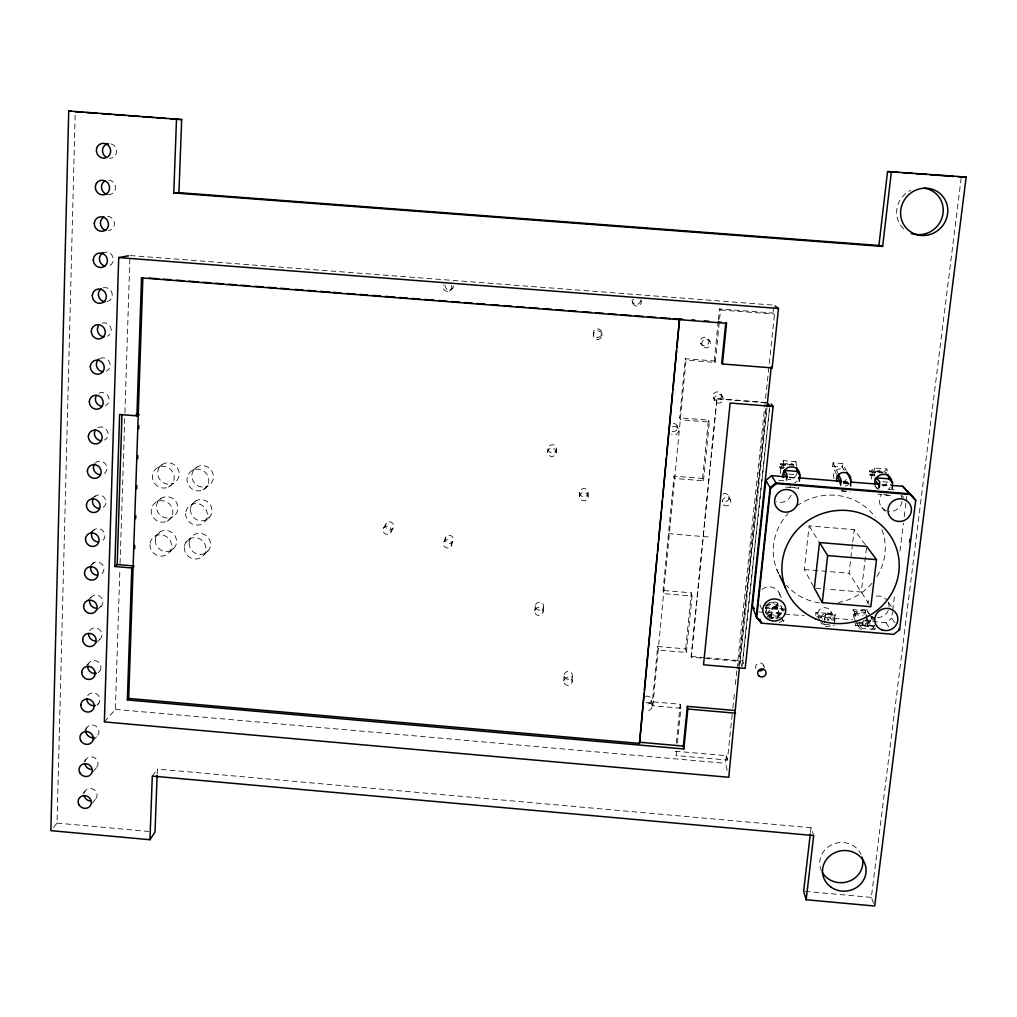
<?xml version="1.0" encoding="UTF-8"?>
<svg xmlns="http://www.w3.org/2000/svg" width="1017" height="1017" viewBox="0 0 1017 1017"><rect width="100%" height="100%" fill="white"/><g stroke="black" fill="none" stroke-linecap="round" stroke-linejoin="round"><path stroke-width="0.75" stroke-dasharray="5 3.75" d="M588.093 496.97A4.259 4.182 -1 0 0 582.042 492.825A4.259 4.182 -1 0 0 581.419 500.046A4.259 4.182 -1 0 0 588.093 496.97L588.093 493.003A4.208 4.132 -1.3 0 0 582.118 488.923A4.208 4.132 -1.3 0 0 581.495 496.054A4.208 4.132 -1.3 0 0 588.093 493.003M53.507 827.406L57.041 823.084L75.22 111.743M579.601 496.271L579.715 492.317M104.357 721.917L115.379 709.408L119.866 569.749M120.07 563.405L124.862 414.224M124.913 412.635L129.973 255.521L773.861 305.151L773.022 313.033L774.484 314.139L765.496 399.223M572.151 681.822L572.342 675.746M157.19 773.797L157.368 769.068L811.032 827.711L813.689 835.542M563.85 681.098L564.143 675.034M677.424 742.931L680.882 708.213L652.838 705.773L652.355 701.794L657.668 646.481L685.687 648.884L686.424 652.494L658.19 650.079L657.668 646.481M686.424 652.494L692.03 596.038L663.605 593.636L663.046 590.457L674.017 476.121L702.607 478.448L703.497 480.812L674.678 478.473L674.017 476.121M703.497 480.812L709.345 422.03L680.322 419.716L679.61 417.796L685.28 358.683L714.277 360.959L715.269 362.446L686.043 360.145L685.28 358.683M652.838 705.773L686.043 360.145M824.584 619.645L825.296 613.505L835.122 614.332L834.232 622.023L825.435 613.175L815.939 612.374L815.621 615.705L825.105 616.505L829.071 620.561M676.292 743.389L680.195 704.209L652.355 701.794M685.687 648.884L691.255 592.822L663.046 590.457M702.607 478.448L708.404 420.11L679.61 417.796M714.277 360.959L718.193 321.537M718.358 319.961L719.451 308.914L773.022 313.033M732.202 714.379L727.384 760.068L676.178 755.555L676.648 750.826M715.269 362.446L720.481 309.969L719.451 308.914M741.533 665.741L740.198 661.431L691.318 657.236L691.153 656.448L716.947 398.562L770.238 402.796M825.105 616.505L825.435 613.175M691.318 657.236L716.947 398.562M543.091 611.789L543.637 606.513M727.168 770.289L725.541 763.309L726.341 755.707L675.517 751.22L676.178 755.555M732.876 708.074L734.706 690.734M735.367 684.441L736.867 670.254M737.033 668.678L764.492 408.681M764.67 407.105L765.331 400.8M738.66 665.385L765.826 408.478M739.067 666.923L766.398 408.656M740.198 661.431L767.072 407.677M741.978 667.165L769.577 407.321M743.77 663.872L742.817 660.885L769.729 407.525M783.598 468.456L780.497 468.201L779.721 467.006L780.077 463.625L792.459 464.629L793.222 465.722L795.942 461.68L783.382 460.663L780.789 464.718L780.077 463.625M784.743 609.119L772.132 608.052L771.102 617.51L777.395 618.082M771.445 618.476L772.132 608.052M778.514 617.383L776.912 606.577L777.268 603.31L765.089 602.28M785.76 487.156L798.574 488.198L799.044 483.952M813.625 586.745L804.256 569.507L809.151 525.916L854.191 529.628L866.687 546.447M556.159 452.629A4.271 4.221 3.4 0 0 550.07 448.472A4.271 4.221 3.4 0 0 549.472 455.756A4.271 4.221 3.4 0 0 556.159 452.629L556.553 449.209A4.221 4.17 3.1 0 0 550.54 445.09A4.221 4.17 3.1 0 0 549.943 452.298A4.221 4.17 3.1 0 0 556.553 449.209M824.749 623.065L825.296 613.505M834.588 623.904L835.122 614.332M810.485 832.364L811.032 827.711M869.23 604.276L849.055 573.245L852.538 543.65M852.729 542.086L854.191 529.628M854.509 619.239L852.793 612.971L853.187 609.704L865.416 610.734L867.285 616.963M875.078 475.867L870.387 475.486L869.243 474.253L869.649 470.884L882.082 471.888L883.176 472.994L886.837 469.028L887.727 473.236M866.509 548.01L861.259 592.008L826.859 589.123M862.645 621.743L862.225 625.226L874.874 626.332M863.408 620.726L862.098 628.366L858.844 623.065L855.488 625.43L854.75 620.777M865.416 610.734L865.022 614.014L852.793 612.971M534.726 611.077L535.374 605.814M894.909 622.824L891.731 618.158L892.494 611.916M892.684 610.353L894.807 593.203M899.994 551.087L903.452 523.018M904.215 516.776L905.944 502.741M906.134 501.19L906.719 496.499M873.578 903.147L871.327 897.401L961.129 178.56M836.508 474.43L832.643 466.142L833.076 462.837L842.737 463.612L846.169 470.617M843.64 469.689L842.305 466.917L842.737 463.612M547.642 451.942L548.138 448.522M783.967 620.243L783.484 621.692L781.959 618.196M875.319 627.985L874.684 629.421L871.353 624.12L858.844 623.065M824.545 624.26L834.283 625.404M451.065 546.231A4.208 4.106 20.5 0 0 447.874 539.76A4.208 4.106 20.5 0 0 443.806 545.62A4.208 4.106 20.5 0 0 451.065 546.231L452.73 541.718A4.157 4.068 20.5 0 0 449.578 535.323A4.157 4.068 20.5 0 0 445.56 541.12A4.157 4.068 20.5 0 0 452.73 541.718M444.098 541.514L445.84 537.065M390.642 532.577A4.221 4.106 28 0 0 387.413 526.107A4.221 4.106 28 0 0 383.396 531.98A4.221 4.106 28 0 0 390.642 532.577L393.032 528.243A4.17 4.055 28.1 0 0 389.842 521.848A4.17 4.055 28.1 0 0 385.875 527.645A4.17 4.055 28.1 0 0 393.032 528.243M383.663 527.861L386.129 523.577M780.497 468.201L782.988 464.349L793.972 465.239M152.296 776.085L157.368 769.068M92.305 803.265L96.145 798.383M83.025 793.476L84.983 791.073M93.259 771.496L97.098 766.843M83.928 761.784L85.898 759.483M93.246 740.579L98.052 735.062M869.649 470.884L870.692 471.99L874.239 467.998L886.837 469.028M870.387 475.486L873.794 471.697L886.392 472.714M84.843 729.837L86.814 727.651M97.098 705.124L99.018 703.027M98.064 672.733L99.997 670.75M781.514 612.997L779.047 615.361L766.729 614.319L769.055 611.942L781.514 612.997L782.327 614.853M766.335 617.878L768.763 615.438L781.209 616.493M204.277 554.468L208.866 549.905M86.687 665.207L88.67 663.262M96.132 642.858L100.975 638.231M185.971 542.226L190.776 537.802M205.701 520.501L210.29 516.318M169.953 551.57L174.949 547.044M97.314 609.603L101.967 605.458M87.144 600.755L93.081 595.682M449.476 291.04L452.857 288.103M155.728 535.756L160.902 531.408M191.463 504.559L196.23 500.567M167.119 521.212A11.073 10.564 41.3 0 0 167.83 502.601A11.073 10.564 41.3 0 0 151.202 510.534A11.073 10.564 41.3 0 0 167.119 521.212L172.165 517.043A10.945 10.437 41.4 0 0 172.877 498.635A10.945 10.437 41.4 0 0 156.44 506.479A10.945 10.437 41.4 0 0 172.165 517.043M202.98 489.889A11.123 10.666 42.5 0 0 203.769 471.113A11.123 10.666 42.5 0 0 187.014 479.134A11.123 10.666 42.5 0 0 202.98 489.889L207.621 486.062A10.996 10.539 42.6 0 0 208.409 467.502A10.996 10.539 42.6 0 0 191.844 475.435A10.996 10.539 42.6 0 0 207.621 486.062M91.657 564.46L94.034 562.579M863.942 620.815L885.96 622.671L891.731 618.158M156.961 501.699L162.135 497.745M192.836 470.21L197.616 466.612M168.402 487.029A11.136 10.628 43.5 0 0 169.114 468.252A11.136 10.628 43.5 0 0 152.423 476.274A11.136 10.628 43.5 0 0 168.402 487.029L173.449 483.24A10.996 10.513 43.7 0 0 174.161 464.693A10.996 10.513 43.7 0 0 157.673 472.625A10.996 10.513 43.7 0 0 173.449 483.24M90.246 532.679L95.013 529.234M158.207 467.362L163.381 463.803M857.458 621.997L868.289 622.913L871.645 620.612L872.853 622.506M855.488 625.43L867.87 626.472L871.353 624.12M91.212 498.75L95.992 495.622M874.747 629.447L862.098 628.366M824.253 624.807L822.067 622.518M102.069 252.813L106.569 252.063A7.246 6.877 58.8 0 1 109.671 265.628M720.481 309.969L774.484 314.139M717.163 398.944L766.004 402.821M832.643 466.142L842.305 466.917M780.789 464.718L787.005 465.214M870.692 471.99L883.176 472.994M779.721 467.006L784.361 467.375M869.243 474.253L875.459 474.761M788.823 474.113L796.743 474.761M882.731 481.74L888.388 482.198L889.672 483.533M788.976 477.062L796.87 477.698M842.673 481.422L848.992 481.931M881.981 484.512L891.629 485.401M789.294 477.609L796.413 478.181M882.006 485.134L890.587 485.834M843.335 482.02L849.042 482.49M843.296 482.744L850.441 483.329M843.347 483.215L849.055 483.685M846.589 491.224L839.457 490.652L849.945 492.088M789.637 486.889L798.574 488.198M883.659 494.542L891.388 495.762L877.951 494.084M668.487 533.671L710.286 537.129M804.256 569.507L849.055 573.245M815.914 588.207L820.605 588.601M765.801 604.009L778.03 605.039L779.047 615.361M853.187 609.704L854.255 611.471L866.522 612.501M764.733 605.547L776.912 606.577M777.598 608.153L765.381 607.124L765.928 613.264M853.772 614.586L862.963 615.374M772.488 608.891L785.124 609.958M870.946 617.205L873.768 617.446M825.753 614.357L835.605 615.183M865.403 620.09L871.645 620.612M758.568 611.903L804.18 615.755M816.765 616.823L852.932 619.874M782.226 618.094L771.204 617.154L769.055 611.942M875.027 625.951L862.365 624.883L860.954 622.544M767.873 618.005L777.115 618.781M691.153 656.448L705.239 657.656M706.802 657.796L742.817 660.885M115.379 709.408L725.541 763.309M57.041 823.084L148.685 831.448M805.197 891.362L871.327 897.401M887.536 474.825L884.765 472.015A8.53 8.174 -26.1 0 0 871.938 482.312M890.422 484.308L891.922 485.859M901.748 495.406L903.795 497.516M815.939 612.374L822.295 618.984M878.218 489.469L874.645 485.567A8.53 8.174 -26.1 0 0 877.29 486.774M881.828 507.547L885.693 511.958M708.557 339.627A4.348 4.259 -38.4 0 1 704.209 345.755A4.348 4.259 -38.4 0 1 701.12 339.042A4.348 4.259 -38.4 0 1 708.557 339.627L710.069 341.737A4.399 4.322 -38 0 1 705.658 347.941A4.399 4.322 -38 0 1 702.531 341.14A4.399 4.322 -38 0 1 710.069 341.737M888.4 602.356L891.896 607.365M885.96 622.671L889.862 628.57M700.7 343.326L702.111 345.488M872.103 616.391L874.175 619.645M867.539 611.344L869.98 615.183M870.679 616.289L874.061 621.59M809.151 525.916L818.723 541.26M721.117 394.253A4.322 4.221 -29.8 0 1 716.769 400.304A4.322 4.221 -29.8 0 1 713.718 393.668A4.322 4.221 -29.8 0 1 721.117 394.253L722.769 397.037A4.373 4.271 -29.4 0 1 718.383 403.164A4.373 4.271 -29.4 0 1 715.282 396.439A4.373 4.271 -29.4 0 1 722.769 397.037M856.746 623.154L858.717 626.459M713.286 397.901L714.849 400.723M820.299 621.222L818.189 617.141A6.941 6.623 -15.1 0 1 821.736 608.293A6.941 6.623 -15.1 0 1 830.864 611.522L833.838 616.912M832.567 617.751L834.347 620.993M708.404 420.11L709.345 422.03M776.746 569.444L778.78 573.728M833.076 462.837L837.677 472.625M779.238 593.076L782.327 599.89M781.259 606.666L783.624 611.992M777.268 603.31L778.03 605.039M728.642 495.927L730.371 499.932M768.763 615.438L769.462 617.141M759.966 604.962L761.619 609.132M763.589 665.232L764.441 667.635M677.017 425.716L678.123 428.869M632.498 301.985L633.057 303.625M691.255 592.822L692.03 596.038M726.341 755.707L727.384 760.068M874.239 467.998L875.624 475.015M873.794 471.697L874.595 475.753M680.195 704.209L680.882 708.213M867.539 618.45L868.289 622.913M866.039 615.628L867.87 626.472M854.255 611.471L855.437 618.895M795.942 461.68L796.476 465.85M651.261 700.446L652.024 706.815M783.382 460.663L784.209 467.617M782.988 464.349L783.357 467.477M766.068 606.958L766.729 614.319M601.848 333.449L602.026 335.483M593.305 332.788L593.369 334.796M903.668 228.825A23.874 22.781 -46.2 0 1 910.762 190.332M821.558 870.984A21.56 20.086 -6.5 0 1 832.681 844.313A21.56 20.086 -6.5 0 1 861.056 854.318M645.414 696.492A4.132 3.954 -0.3 0 1 650.537 697.827A4.132 3.954 -0.3 0 1 650.054 702.887A4.132 3.954 -0.3 0 1 644.765 703.319M673.534 423.314A4.271 4.195 -22.3 0 1 677.131 428.932A4.271 4.195 -22.3 0 1 670.673 430.979M723.023 493.944A4.259 4.144 -17.7 0 1 728.274 495.304A4.259 4.144 -17.7 0 1 727.74 500.618A4.259 4.144 -17.7 0 1 722.286 501.101M640.71 300.447A4.348 4.297 -50.3 0 1 636.019 304.426A4.348 4.297 -50.3 0 1 632.116 299.786M755.962 668.601A4.182 3.992 -9 0 1 759.114 662.982A4.182 3.992 -9 0 1 763.932 667.279M453.582 286.006A4.322 4.259 72.3 0 1 449.031 289.972A4.322 4.259 72.3 0 1 445.065 285.345M830.864 611.522A6.941 6.623 -15.1 0 1 827.291 620.357M871.34 618.285A8.352 7.945 -16.6 0 1 860.687 625.29A8.352 7.945 -16.6 0 1 855.628 614.204A8.352 7.945 -16.6 0 1 868.035 611.039M886.493 483.495A8.53 8.174 -26.1 0 1 883.048 486.253M846.169 479.528A7.081 6.814 -25.2 0 1 843.322 481.829M834.054 478.549A7.081 6.814 -25.2 0 1 844.682 469.968M796.921 473.515A8.467 8.187 -23.8 0 1 787.933 479.63M780.662 473.617A8.467 8.187 -23.8 0 1 793.794 464.655M110.98 143.905A7.386 6.992 65.2 0 1 116.574 152.156A7.386 6.992 65.2 0 1 109.34 158.296M108.692 180.111A7.335 6.954 63.2 0 1 115.518 187.891A7.335 6.954 63.2 0 1 108.272 194.603M107.637 216.24A7.284 6.916 61 0 1 114.412 223.333A7.284 6.916 61 0 1 108.412 230.579M103.124 287.849A7.195 6.839 56.5 0 1 112.086 293.366A7.195 6.839 56.5 0 1 106.302 301.731M102.094 323.101A7.157 6.801 54.1 0 1 110.637 327.398A7.157 6.801 54.1 0 1 107.56 336.22M99.984 358.493A7.106 6.763 51.8 0 1 109.328 361.785A7.106 6.763 51.8 0 1 106.518 371.091M98.967 393.185A7.068 6.712 49.6 0 1 108.272 396.465A7.068 6.712 49.6 0 1 105.476 405.694M97.963 427.598A7.03 6.674 47.4 0 1 107.243 430.865A7.03 6.674 47.4 0 1 104.459 440.018M95.115 463.116A6.992 6.636 45.2 0 1 105.552 463.968A6.992 6.636 45.2 0 1 103.442 474.075M94.136 496.982A6.954 6.585 43.2 0 1 104.535 497.834A6.954 6.585 43.2 0 1 102.425 507.864M92.458 531.471A6.916 6.547 41.3 0 1 103.137 530.976A6.916 6.547 41.3 0 1 101.42 541.387M91.505 564.804A6.89 6.496 39.6 0 1 102.132 564.321A6.89 6.496 39.6 0 1 100.429 574.656M90.551 597.882A6.852 6.458 37.9 0 1 101.141 597.411A6.852 6.458 37.9 0 1 99.437 607.658M89.61 630.705A6.827 6.407 36.4 0 1 100.149 630.248A6.827 6.407 36.4 0 1 98.458 640.418M87.818 665.321A6.788 6.369 35 0 1 98.306 662.029A6.788 6.369 35 0 1 97.492 672.911M87.729 695.577A6.763 6.318 33.7 0 1 98.204 695.17A6.763 6.318 33.7 0 1 96.526 705.162M85.962 729.685A6.738 6.28 32.5 0 1 96.373 726.456A6.738 6.28 32.5 0 1 95.573 737.172M85.047 761.491A6.699 6.229 31.4 0 1 95.42 758.301A6.699 6.229 31.4 0 1 94.619 768.941M84.144 793.057A6.674 6.191 30.4 0 1 94.467 789.904A6.674 6.191 30.4 0 1 93.678 800.468M646.113 702.823A4.182 4.004 -0.2 0 1 651.287 704.171A4.182 4.004 -0.2 0 1 650.804 709.281A4.182 4.004 -0.2 0 1 645.452 709.713M672.39 426.848A4.335 4.246 -21.9 0 1 677.742 428.233A4.335 4.246 -21.9 0 1 677.233 433.687A4.335 4.246 -21.9 0 1 671.69 434.208M640.99 299.837A4.399 4.348 -49.9 0 1 636.629 306.104A4.399 4.348 -49.9 0 1 633.438 299.265M451.459 285.205A4.373 4.322 71.7 0 1 447.277 291.447A4.373 4.322 71.7 0 1 443.984 284.633M782.734 620.027A8.39 8.047 -12.5 0 1 779.353 622.709M767.619 614.688A8.39 8.047 -12.5 0 1 782.925 610.785M830.215 625.849A7.03 6.712 -14.9 0 1 820.999 622.595M820.694 618.018A7.03 6.712 -14.9 0 1 828.791 613.124A7.03 6.712 -14.9 0 1 834.372 620.345M874.518 625.137A8.454 8.047 -16.5 0 1 869.789 630.375M861.424 629.663A8.454 8.047 -16.5 0 1 858.068 622.34M871.467 616.429A8.454 8.047 -16.5 0 1 873.489 618.438M890.206 487.385A8.644 8.276 -25.9 0 1 888.019 489.444M877.112 488.554A8.644 8.276 -25.9 0 1 875.472 486.177M849.373 483.367A7.17 6.903 -25 0 1 842.851 486.317M797.239 481.003A8.568 8.289 -23.5 0 1 794.773 482.681M901.215 495.711A11.454 10.958 -24.8 0 1 902.015 498.47M902.054 501.356A11.454 10.958 -24.8 0 1 889.417 511.424M886.544 510.814A11.454 10.958 -24.8 0 1 881.637 494.122M889.125 489.546A11.454 10.958 -24.8 0 1 894.973 490.016M888.159 602.229A11.276 10.729 -17.8 0 1 888.998 607.734M888.273 610.48A11.276 10.729 -17.8 0 1 876.54 617.51M869.039 613.709A11.276 10.729 -17.8 0 1 866.738 608.662M867.412 603.106A11.276 10.729 -17.8 0 1 868.836 600.602M876.209 596.165A11.276 10.729 -17.8 0 1 886.659 599.852M791.099 495.165A11.34 10.984 -21.6 0 1 776.505 501.801M778.806 480.571A11.34 10.984 -21.6 0 1 784.628 481.041M778.056 603.793A11.174 10.742 -13.1 0 1 765.051 607.734M762.013 589.377A11.174 10.742 -13.1 0 1 780.064 595.759M881.968 529.654A56.253 53.965 -19.3 0 1 875.51 578.698M871.976 583.275A56.253 53.965 -19.3 0 1 838.364 602.547M819.524 602.916A56.253 53.965 -19.3 0 1 786.497 585.36M778.628 573.728A56.253 53.965 -19.3 0 1 788.035 513.636M796.858 505.894A56.253 53.965 -19.3 0 1 875.23 517.195M155.232 540.078A10.895 10.373 39.3 0 0 170.894 550.566A10.895 10.373 39.3 0 0 171.593 532.311A10.895 10.373 39.3 0 0 155.232 540.078M190.484 509.314A10.933 10.475 40.2 0 0 206.197 519.878A10.933 10.475 40.2 0 0 206.985 501.47A10.933 10.475 40.2 0 0 190.484 509.314M189.137 542.938A10.882 10.399 38 0 0 204.786 553.426A10.882 10.399 38 0 0 205.561 535.158A10.882 10.399 38 0 0 189.137 542.938M597.208 337.39A4.31 4.271 -45.4 0 0 601.467 331.262A4.31 4.271 -45.4 0 0 594.068 330.69A4.31 4.271 -45.4 0 0 597.208 337.39M535.768 607.861A4.144 4.017 7.9 0 0 542.913 608.471A4.144 4.017 7.9 0 0 539.836 602.153A4.144 4.017 7.9 0 0 535.768 607.861M564.524 677.055A4.119 3.966 5.5 0 0 571.63 677.665A4.119 3.966 5.5 0 0 568.579 671.436A4.119 3.966 5.5 0 0 564.524 677.055M768.814 616.556A8.289 7.958 -12.7 0 0 781.92 610.734A8.289 7.958 -12.7 0 0 770.327 602.801A8.289 7.958 -12.7 0 0 768.814 616.556M149.995 544.527A11.022 10.488 39.2 0 0 165.847 555.142A11.022 10.488 39.2 0 0 166.546 536.671A11.022 10.488 39.2 0 0 149.995 544.527M185.653 513.407A11.073 10.59 40.1 0 0 201.569 524.098A11.073 10.59 40.1 0 0 202.345 505.474A11.073 10.59 40.1 0 0 185.653 513.407M184.306 547.413A11.022 10.513 37.9 0 0 200.158 558.041A11.022 10.513 37.9 0 0 200.921 539.557A11.022 10.513 37.9 0 0 184.306 547.413M597.322 339.462A4.36 4.322 -44.5 0 0 601.632 333.271A4.36 4.322 -44.5 0 0 594.131 332.673A4.36 4.322 -44.5 0 0 597.322 339.462M723.939 505.169A4.31 4.195 -17.4 0 0 730.74 502.08A4.31 4.195 -17.4 0 0 724.689 497.923A4.31 4.195 -17.4 0 0 723.939 505.169M535.12 613.149A4.195 4.068 7.9 0 0 542.366 613.772A4.195 4.068 7.9 0 0 539.239 607.378A4.195 4.068 7.9 0 0 535.12 613.149M564.232 683.144A4.17 4.004 5.6 0 0 571.427 683.767A4.17 4.004 5.6 0 0 568.35 677.462A4.17 4.004 5.6 0 0 564.232 683.144"/><path stroke-width="1.5" d="M176.513 118.913L173.78 192.938L178.928 192.671L181.674 119.586L68.724 110.98L50.85 830.66L149.957 839.724L155.016 832.02L157.126 775.361M128.562 255.775L118.709 257.568L104.357 721.917L728.782 777.28L739.359 667.8M114.832 566.507L117.197 564.537L134.079 565.973L131.79 567.956L114.832 566.507L119.625 414.466L136.901 415.864L139.202 414.618L136.075 414.364M117.197 564.537L121.964 414.809M734.846 710.476L687.352 706.345L687.848 709.04L683.844 748.97L127.367 699.963L131.79 567.956M136.901 415.864L141.528 277.908L142.863 277.603L128.676 698.463L127.367 699.963M134.676 548.633L134.778 545.468M135.681 518.67L135.795 515.517M136.698 488.719L136.799 485.567M137.702 458.769L137.816 455.616M138.719 428.805L138.833 425.653M149.957 839.724L152.296 776.085L813.689 835.542L806.176 899.753L874.696 906.02L966.15 177.047L887.536 171.555L878.917 245.478L882.642 246.419L891.401 171.542M128.676 698.463L639.502 743.427L644.041 693.251M644.346 690.098L653.181 596.915M653.486 593.75L657.236 554.265M657.529 551.112L658.279 543.205M658.584 540.052L661.279 511.627M661.584 508.462L662.321 500.567M662.626 497.402L666.377 457.917M666.669 454.764L672.517 393.159M672.822 390.007L676.572 350.522M676.864 347.356L679.559 318.931L682.649 319.173M639.502 743.427L679.559 318.931M683.844 748.97L683.36 746.084L687.352 706.345M722.451 363.997L726.532 323.317L725.807 322.516L721.752 362.993L722.451 363.997L772.183 367.9L778.488 308.469L775.018 305.977M786.433 476.782L784.082 473.731L783.713 470.604M773.111 406.444L745.194 668.372L703.535 664.787L730.142 403.024L773.111 406.444L771.191 404.016M891.629 485.401L902.689 486.291L915.707 500.262L899.613 629.752L893.701 634.379L761.364 623.141L756.648 617.637L752.402 606.386L765.852 480.316L771.598 475.651L787.387 476.935M756.648 617.637L770.517 488.427L765.852 480.316M786.535 480.088L786.904 474.125L784.527 470.401L797.201 471.418L799.731 475.168L799.362 481.13M819.524 542.544L814.35 588.068L822.257 602.636L870.832 606.729L876.501 559.642L866.687 546.447L819.524 542.544L827.66 555.587L822.257 602.636M840.258 483.787L840.487 481.791M840.652 485.287L841.021 479.833L838.339 474.011M850.644 486.101L851 480.52L846.843 472.015M810.307 833.915L803.633 891.223L806.176 899.753M878.688 487.893L879.12 484.27L850.568 482.058M879.362 487.639L879.68 481.651L876.184 477.825L888.909 478.854L892.57 482.694L892.252 488.681M909.643 542.023L910.037 538.87M770.517 488.427L776.416 483.634L910.99 494.593M966.15 177.047L958.192 176.755M75.22 111.743L83.038 112.328M86.178 112.556L97.136 113.357M101.827 113.713L111.222 114.4M114.349 114.629L125.307 115.442M128.447 115.671L139.405 116.472M142.533 116.701L153.491 117.514M156.618 117.743L166.013 118.43M170.716 118.773L181.674 119.586M887.536 171.555L898.532 172.369M903.236 172.712L912.656 173.399M915.796 173.64L926.792 174.441M929.932 174.67L953.476 176.411M178.928 192.671L878.917 245.478M173.78 192.938L882.642 246.419M118.709 257.568L778.488 308.469M691.891 319.885L694.98 320.126M704.222 320.851L708.849 321.207M718.091 321.919L721.18 322.16M149.194 278.086L158.703 278.823M163.445 279.192L171.365 279.815M176.119 280.183L184.039 280.794M188.793 281.162L198.29 281.9M203.044 282.268L210.964 282.879M215.718 283.247L223.638 283.87M228.38 284.239L236.3 284.849M241.054 285.218L248.974 285.828M255.305 286.324L263.225 286.934M267.98 287.303L275.899 287.925M280.654 288.294L288.574 288.904M294.905 289.4L302.824 290.01M307.579 290.379L315.499 290.989M320.241 291.358L329.75 292.095M332.915 292.349L340.835 292.96M347.166 293.455L355.086 294.066M359.84 294.434L367.76 295.044M372.514 295.413L380.434 296.036M385.176 296.405L394.685 297.142M399.439 297.511L407.359 298.121M412.101 298.49L420.021 299.1M424.775 299.468L434.284 300.206M439.026 300.574L446.946 301.197M451.701 301.566L459.62 302.176M464.375 302.545L472.295 303.155M477.037 303.524L484.956 304.147M491.3 304.63L499.22 305.253M503.962 305.621L511.882 306.231M516.636 306.6L524.556 307.21M529.31 307.579L538.807 308.316M543.561 308.685L551.481 309.308M556.235 309.676L564.155 310.287M568.897 310.655L576.817 311.278M583.161 311.761L591.08 312.384M595.822 312.753L603.742 313.363M608.497 313.732L616.416 314.342M621.171 314.711L630.667 315.448M635.422 315.817L643.341 316.44M648.096 316.808L656.016 317.418M660.758 317.787L670.267 318.524M673.432 318.766L679.763 319.262M141.528 277.908L726.532 323.317M798.447 477.825L841.084 481.295M827.66 555.587L876.501 559.642M687.848 709.04L735.583 713.197M639.401 742.219L683.36 746.084M68.724 110.98L71.317 111.285M915.707 500.262L902.689 486.291M772.183 367.9L771.229 366.87L767.085 405.961L769.742 405.745L768.293 403.876M879.133 484.893L875.675 481.168L875.128 478.46M760.958 622.086L756.254 616.594L770.085 487.664L775.971 482.884L910.215 493.817L914.931 499.474M752.402 606.386L754.245 608.535M898.875 628.671L899.613 629.752M771.598 475.651L776.416 483.634M779.454 575.152L785.544 587.991M837.156 475.816L840.5 482.986M759.826 619.137L761.364 623.141M888.019 474.647L888.909 478.854M796.654 467.248L797.201 471.418M924.199 188.209A23.874 22.781 -46.2 0 1 942.314 216.812A23.874 22.781 -46.2 0 1 911.232 233.401M862.098 857.102A21.56 20.086 -6.5 0 1 849.157 881.218A21.56 20.086 -6.5 0 1 822.232 872.281M763.157 669.224A4.182 3.992 -9 0 1 759.343 670.902M796.997 469.244A8.467 8.187 -23.8 0 1 797.201 472.104M105.844 157.063A7.386 6.992 65.2 0 1 108.552 143.715M107.065 194.4A7.335 6.954 63.2 0 1 105.145 180.823M106.01 230.401A7.284 6.916 61 0 1 104.103 216.926M104.954 266.111A7.246 6.877 58.8 0 1 103.06 252.75M105.107 301.744A7.195 6.839 56.5 0 1 101.014 288.904M104.077 336.881A7.157 6.801 54.1 0 1 98.395 325.898M103.048 371.752A7.106 6.763 51.8 0 1 98.98 359.103M102.018 406.33A7.068 6.712 49.6 0 1 96.386 395.511M101.014 440.653A7.03 6.674 47.4 0 1 95.395 429.899M100.009 474.697A6.992 6.636 45.2 0 1 94.403 464.032M99.005 508.475A6.954 6.585 43.2 0 1 92.903 498.902M98.026 541.997A6.916 6.547 41.3 0 1 91.937 532.476M97.035 575.253A6.89 6.496 39.6 0 1 90.983 565.808M96.068 608.255A6.852 6.458 37.9 0 1 89.56 601.098M95.102 641.002A6.827 6.407 36.4 0 1 88.619 633.896M96.437 673.292A6.788 6.369 35 0 1 87.678 666.427M95.484 705.544A6.763 6.318 33.7 0 1 86.75 698.717M94.53 737.554A6.738 6.28 32.5 0 1 85.835 730.765M91.314 769.5A6.699 6.229 31.4 0 1 84.983 763.665M90.386 801.015A6.674 6.191 30.4 0 1 84.08 795.23M875.001 484.829A8.644 8.276 -25.9 0 1 882.095 474.405A8.644 8.276 -25.9 0 1 891.896 481.88M836.724 481.244A7.17 6.903 -25 0 1 843.207 472.473A7.17 6.903 -25 0 1 850.733 479.973M783.052 477.367A8.568 8.289 -23.5 0 1 792.23 466.841A8.568 8.289 -23.5 0 1 798.968 478.651M921.288 235.435A24.192 23.073 -46.1 0 0 945.95 201.608A24.192 23.073 -46.1 0 0 905.359 198.493A24.192 23.073 -46.1 0 0 921.288 235.435M831.309 887.345A21.815 20.302 -6.4 0 0 865.963 872.853A21.815 20.302 -6.4 0 0 835.643 852.322A21.815 20.302 -6.4 0 0 831.309 887.345M759.381 676.241A4.233 4.043 -8.9 0 0 766.068 673.292A4.233 4.043 -8.9 0 0 760.131 669.262A4.233 4.043 -8.9 0 0 759.381 676.241M97.429 146.575A7.488 7.081 65.1 0 0 103.302 158.131A7.488 7.081 65.1 0 0 109.823 147.503A7.488 7.081 65.1 0 0 97.429 146.575M96.399 183.416A7.424 7.043 63 0 0 102.247 194.883A7.424 7.043 63 0 0 108.73 184.344A7.424 7.043 63 0 0 96.399 183.416M94.314 223.511A7.386 7.005 60.8 0 0 104.764 230.63A7.386 7.005 60.8 0 0 105.132 218.032A7.386 7.005 60.8 0 0 94.314 223.511M93.297 259.716A7.335 6.966 58.6 0 0 103.709 266.797A7.335 6.966 58.6 0 0 104.077 254.301A7.335 6.966 58.6 0 0 93.297 259.716M92.293 295.642A7.284 6.916 56.3 0 0 102.666 302.659A7.284 6.916 56.3 0 0 103.022 290.265A7.284 6.916 56.3 0 0 92.293 295.642M91.288 331.262A7.246 6.877 54 0 0 101.624 338.241A7.246 6.877 54 0 0 101.98 325.948A7.246 6.877 54 0 0 91.288 331.262M90.31 366.603A7.195 6.839 51.7 0 0 100.594 373.531A7.195 6.839 51.7 0 0 100.95 361.34A7.195 6.839 51.7 0 0 90.31 366.603M89.318 401.651A7.157 6.801 49.4 0 0 99.564 408.554A7.157 6.801 49.4 0 0 99.92 396.452A7.157 6.801 49.4 0 0 89.318 401.651M88.352 436.433A7.119 6.75 47.2 0 0 98.547 443.285A7.119 6.75 47.2 0 0 98.903 431.284A7.119 6.75 47.2 0 0 88.352 436.433M87.386 470.922A7.081 6.712 45.1 0 0 97.543 477.736A7.081 6.712 45.1 0 0 97.899 465.837A7.081 6.712 45.1 0 0 87.386 470.922M86.42 505.157A7.043 6.661 43.1 0 0 96.539 511.92A7.043 6.661 43.1 0 0 96.895 500.11A7.043 6.661 43.1 0 0 86.42 505.157M85.466 539.112A7.005 6.623 41.2 0 0 95.547 545.837A7.005 6.623 41.2 0 0 95.903 534.116A7.005 6.623 41.2 0 0 85.466 539.112M84.525 572.8A6.966 6.572 39.5 0 0 94.568 579.487A6.966 6.572 39.5 0 0 94.912 567.855A6.966 6.572 39.5 0 0 84.525 572.8M83.585 606.221A6.941 6.522 37.8 0 0 93.589 612.87A6.941 6.522 37.8 0 0 93.933 601.327A6.941 6.522 37.8 0 0 83.585 606.221M82.657 639.388A6.903 6.483 36.3 0 0 92.623 645.986A6.903 6.483 36.3 0 0 92.967 634.544A6.903 6.483 36.3 0 0 82.657 639.388M81.741 672.288A6.877 6.433 34.9 0 0 91.67 678.86A6.877 6.433 34.9 0 0 92 667.495A6.877 6.433 34.9 0 0 81.741 672.288M80.826 704.946A6.839 6.394 33.6 0 0 90.716 711.468A6.839 6.394 33.6 0 0 91.047 700.204A6.839 6.394 33.6 0 0 80.826 704.946M80.712 740.643A6.814 6.344 32.4 0 0 92.28 741.685A6.814 6.344 32.4 0 0 86.788 731.49A6.814 6.344 32.4 0 0 80.712 740.643M79.809 772.78A6.776 6.305 31.3 0 0 91.327 773.823A6.776 6.305 31.3 0 0 85.86 763.691A6.776 6.305 31.3 0 0 79.809 772.78M78.906 804.65A6.75 6.255 30.3 0 0 90.386 805.706A6.75 6.255 30.3 0 0 84.932 795.65A6.75 6.255 30.3 0 0 78.906 804.65M898.303 521.441A11.797 11.263 -24.4 0 0 910.482 505.296A11.797 11.263 -24.4 0 0 890.333 503.631A11.797 11.263 -24.4 0 0 898.303 521.441M882.006 629.879A11.607 11.022 -17.4 0 0 897.744 617.561A11.607 11.022 -17.4 0 0 879.158 610.975A11.607 11.022 -17.4 0 0 882.006 629.879M782.035 511.513A11.683 11.289 -21 0 0 797.735 498.838A11.683 11.289 -21 0 0 778.946 492.177A11.683 11.289 -21 0 0 782.035 511.513M770.174 620.395A11.505 11.034 -12.7 0 0 785.645 608.102A11.505 11.034 -12.7 0 0 767.098 601.53A11.505 11.034 -12.7 0 0 770.174 620.395M815.418 618.768A58.91 56.38 -18.6 0 0 899.028 560.901A58.91 56.38 -18.6 0 0 807.231 521.212A58.91 56.38 -18.6 0 0 815.418 618.768"/></g></svg>
